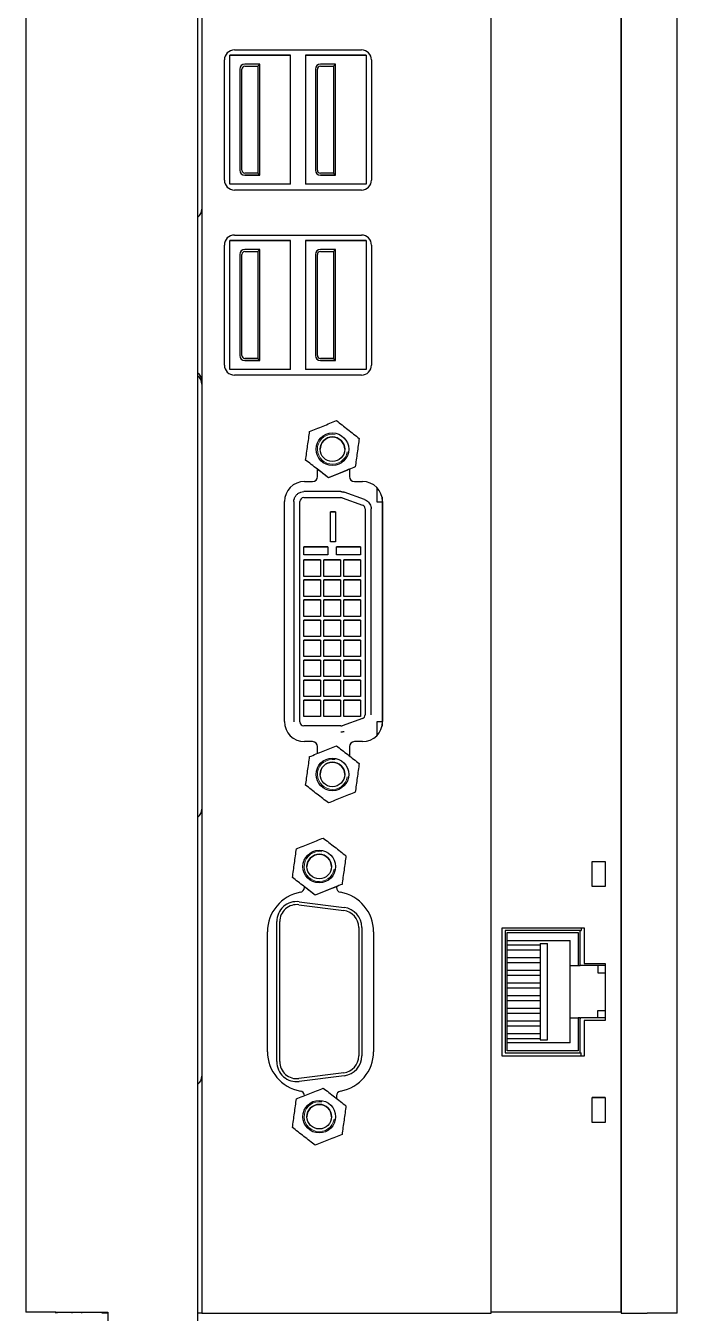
# Model space of a CAD drawing. Extents: x 0 to 92, y -95 to 197.
# Drawn here: x 0 to 48.8, y 14.8 to 111.4 of the extents above; entities that cross this region are included whole.
import ezdxf

# ---------------------------------------------------------------- set-up
doc = ezdxf.new("R2010")
doc.units = 0
doc.header["$LTSCALE"] = 4
doc.layers.add('Gewinde(DIN)', color=7, linetype='CONTINUOUS', lineweight=13)
doc.layers.add('Sichtbare Kanten(DIN)', color=7, linetype='CONTINUOUS', lineweight=25)
doc.layers.add('SICHTBARE_KANTEN_DIN_', color=7, linetype='CONTINUOUS')

msp = doc.modelspace()

# ---------------------------------------------------------------- linework, layer by layer
at = {"layer": 'Gewinde(DIN)'}
for centre in [(22.984, 79.601), (22.984, 55.219), (21.994, 48.303), (21.994, 29.553)]:
    msp.add_arc(centre, 1.125, 80, 350, dxfattribs=at)
at = {"layer": 'Sichtbare Kanten(DIN)'}
for p, q in [((12.9, 12.562), (12.9, 177.112)), ((13.2, 177.187), (13.2, 14.812)), ((13.2, 177.187), (13.2, 14.812)), ((34.875, 14.812), (34.875, 177.187)), ((34.875, 14.812), (34.875, 177.187)), ((34.875, 14.887), (34.875, 177.112)), ((44.625, 177.187), (44.625, 14.812)), ((44.625, 177.187), (44.625, 14.812)), ((44.625, 177.112), (44.625, 14.887)), ((44.625, 14.887), (44.625, 177.112)), ((48.825, 14.812), (48.825, 177.187)), ((0, 142.312), (0, 14.887)), ((15.292, 109.148), (19.845, 109.148)), ((19.845, 109.148), (15.292, 109.148)), ((15.292, 99.473), (15.292, 109.148)), ((15.637, 109.537), (25.162, 109.537)), ((15.637, 109.537), (25.162, 109.537)), ((19.845, 99.473), (19.845, 109.148)), ((20.955, 109.148), (20.955, 99.473)), ((25.507, 109.148), (20.955, 109.148)), ((20.955, 109.148), (25.507, 109.148)), ((25.507, 109.148), (25.507, 99.473)), ((14.887, 99.787), (14.887, 108.787)), ((14.887, 99.787), (14.887, 108.787)), ((17.542, 108.473), (16.417, 108.473)), ((16.417, 108.323), (17.392, 108.323)), ((17.392, 108.323), (17.542, 108.473)), ((17.392, 108.323), (17.392, 100.298)), ((17.542, 100.148), (17.542, 108.473)), ((23.205, 108.473), (22.08, 108.473)), ((22.08, 108.323), (23.055, 108.323)), ((23.055, 108.323), (23.205, 108.473)), ((23.055, 108.323), (23.055, 100.298)), ((23.205, 100.148), (23.205, 108.473)), ((25.912, 108.787), (25.912, 99.787)), ((25.912, 108.787), (25.912, 99.787)), ((16.042, 108.098), (16.042, 100.523)), ((16.192, 100.523), (16.192, 108.098)), ((21.705, 108.098), (21.705, 100.523)), ((21.855, 100.523), (21.855, 108.098)), ((19.845, 99.473), (15.292, 99.473)), ((17.392, 100.298), (16.417, 100.298)), ((16.417, 100.148), (17.542, 100.148)), ((16.417, 100.148), (16.417, 100.148)), ((17.542, 100.148), (16.417, 100.148)), ((17.392, 100.298), (17.542, 100.148)), ((17.542, 100.148), (17.542, 100.148)), ((25.507, 99.473), (20.955, 99.473)), ((23.055, 100.298), (22.08, 100.298)), ((22.08, 100.148), (23.205, 100.148)), ((22.08, 100.148), (22.08, 100.148)), ((23.205, 100.148), (22.08, 100.148)), ((23.055, 100.298), (23.205, 100.148)), ((23.205, 100.148), (23.205, 100.148)), ((25.162, 99.037), (15.637, 99.037)), ((25.162, 99.037), (15.637, 99.037)), ((15.637, 95.662), (25.162, 95.662)), ((15.637, 95.662), (25.162, 95.662)), ((14.887, 85.912), (14.887, 94.912)), ((14.887, 85.912), (14.887, 94.912)), ((15.292, 95.255), (19.845, 95.255)), ((19.845, 95.255), (15.292, 95.255)), ((15.292, 85.58), (15.292, 95.255)), ((19.845, 85.58), (19.845, 95.255)), ((20.955, 95.255), (20.955, 85.58)), ((25.507, 95.255), (20.955, 95.255)), ((20.955, 95.255), (25.507, 95.255)), ((25.507, 95.255), (25.507, 85.58)), ((25.912, 94.912), (25.912, 85.912)), ((25.912, 94.912), (25.912, 85.912)), ((16.042, 94.205), (16.042, 86.63)), ((16.192, 86.63), (16.192, 94.205)), ((17.542, 94.58), (16.417, 94.58)), ((16.417, 94.43), (17.392, 94.43)), ((17.392, 94.43), (17.542, 94.58)), ((17.392, 94.43), (17.392, 86.405)), ((17.542, 86.255), (17.542, 94.58)), ((21.705, 94.205), (21.705, 86.63)), ((21.855, 86.63), (21.855, 94.205)), ((23.205, 94.58), (22.08, 94.58)), ((22.08, 94.43), (23.055, 94.43)), ((23.055, 94.43), (23.205, 94.58)), ((23.055, 94.43), (23.055, 86.405)), ((23.205, 86.255), (23.205, 94.58)), ((17.392, 86.405), (16.417, 86.405)), ((16.417, 86.255), (17.542, 86.255)), ((16.417, 86.255), (16.417, 86.255)), ((17.542, 86.255), (16.417, 86.255)), ((17.392, 86.405), (17.542, 86.255)), ((17.542, 86.255), (17.542, 86.255)), ((23.055, 86.405), (22.08, 86.405)), ((22.08, 86.255), (23.205, 86.255)), ((22.08, 86.255), (22.08, 86.255)), ((23.205, 86.255), (22.08, 86.255)), ((23.055, 86.405), (23.205, 86.255)), ((23.205, 86.255), (23.205, 86.255)), ((19.845, 85.58), (15.292, 85.58)), ((25.162, 85.162), (15.637, 85.162)), ((25.162, 85.162), (15.637, 85.162)), ((25.507, 85.58), (20.955, 85.58)), ((24.99, 80.414), (24.99, 80.414)), ((20.977, 78.789), (20.977, 78.789)), ((24.691, 78.27), (24.691, 78.27)), ((21.863, 77.55), (21.863, 78.098)), ((21.863, 77.55), (21.863, 78.098)), ((22.684, 77.457), (21.863, 78.098)), ((24.262, 78.096), (22.684, 77.457)), ((22.684, 77.457), (22.684, 77.457)), ((24.262, 78.096), (24.262, 77.55)), ((24.262, 78.096), (24.262, 77.55)), ((23.605, 76.421), (20.842, 76.421)), ((20.887, 77.175), (21.488, 77.175)), ((20.887, 77.175), (21.488, 77.175)), ((25.383, 75.837), (23.855, 76.378)), ((24.637, 77.175), (25.238, 77.175)), ((24.637, 77.175), (25.238, 77.175)), ((26.318, 76.716), (26.318, 75.66)), ((19.387, 59.175), (19.387, 75.675)), ((19.387, 59.175), (19.387, 75.675)), ((20.092, 75.671), (20.092, 59.149)), ((20.543, 59.149), (20.543, 75.671)), ((20.842, 75.971), (23.605, 75.971)), ((23.705, 75.954), (25.233, 75.413)), ((26.318, 75.66), (26.7, 75.66)), ((26.7, 76.008), (26.7, 75.66)), ((26.7, 75.66), (26.7, 59.16)), ((26.738, 75.675), (26.738, 59.175)), ((26.738, 75.675), (26.738, 59.175)), ((23.205, 74.895), (22.83, 74.895)), ((22.83, 74.895), (23.205, 74.895)), ((22.83, 72.645), (22.83, 74.895)), ((23.205, 74.895), (23.205, 72.645)), ((25.432, 75.13), (25.432, 59.69)), ((25.883, 59.69), (25.883, 75.13)), ((23.205, 72.645), (22.83, 72.645)), ((22.642, 72.27), (20.842, 72.27)), ((20.842, 72.27), (22.642, 72.27)), ((20.842, 71.67), (20.842, 72.27)), ((22.642, 71.67), (20.842, 71.67)), ((22.642, 72.27), (22.642, 71.67)), ((25.08, 72.27), (23.28, 72.27)), ((23.28, 72.27), (25.08, 72.27)), ((23.28, 71.67), (23.28, 72.27)), ((25.08, 71.67), (23.28, 71.67)), ((25.08, 72.27), (25.08, 71.67)), ((22.08, 71.295), (20.842, 71.295)), ((20.842, 71.295), (22.08, 71.295)), ((20.842, 70.057), (20.842, 71.295)), ((22.08, 71.295), (22.08, 70.057)), ((23.58, 71.295), (22.342, 71.295)), ((22.342, 71.295), (23.58, 71.295)), ((22.342, 70.057), (22.342, 71.295)), ((23.58, 71.295), (23.58, 70.057)), ((25.08, 71.295), (23.842, 71.295)), ((23.842, 71.295), (25.08, 71.295)), ((23.842, 70.057), (23.842, 71.295)), ((25.08, 71.295), (25.08, 70.057)), ((22.08, 70.057), (20.842, 70.057)), ((22.08, 69.795), (20.842, 69.795)), ((20.842, 69.795), (22.08, 69.795)), ((20.842, 68.557), (20.842, 69.795)), ((22.08, 69.795), (22.08, 68.557)), ((23.58, 70.057), (22.342, 70.057)), ((23.58, 69.795), (22.342, 69.795)), ((22.342, 69.795), (23.58, 69.795)), ((22.342, 68.557), (22.342, 69.795)), ((23.58, 69.795), (23.58, 68.557)), ((25.08, 70.057), (23.842, 70.057)), ((25.08, 69.795), (23.842, 69.795)), ((23.842, 69.795), (25.08, 69.795)), ((23.842, 68.557), (23.842, 69.795)), ((25.08, 69.795), (25.08, 68.557)), ((22.08, 68.557), (20.842, 68.557)), ((23.58, 68.557), (22.342, 68.557)), ((25.08, 68.557), (23.842, 68.557)), ((22.08, 68.295), (20.842, 68.295)), ((20.842, 68.295), (22.08, 68.295)), ((20.842, 67.057), (20.842, 68.295)), ((22.08, 68.295), (22.08, 67.057)), ((23.58, 68.295), (22.342, 68.295)), ((22.342, 68.295), (23.58, 68.295)), ((22.342, 67.057), (22.342, 68.295)), ((23.58, 68.295), (23.58, 67.057)), ((25.08, 68.295), (23.842, 68.295)), ((23.842, 68.295), (25.08, 68.295)), ((23.842, 67.057), (23.842, 68.295)), ((25.08, 68.295), (25.08, 67.057)), ((22.08, 67.057), (20.842, 67.057)), ((22.08, 66.795), (20.842, 66.795)), ((20.842, 66.795), (22.08, 66.795)), ((20.842, 65.557), (20.842, 66.795)), ((22.08, 66.795), (22.08, 65.557)), ((23.58, 67.057), (22.342, 67.057)), ((23.58, 66.795), (22.342, 66.795)), ((22.342, 66.795), (23.58, 66.795)), ((22.342, 65.557), (22.342, 66.795)), ((23.58, 66.795), (23.58, 65.557)), ((25.08, 67.057), (23.842, 67.057)), ((25.08, 66.795), (23.842, 66.795)), ((23.842, 66.795), (25.08, 66.795)), ((23.842, 65.557), (23.842, 66.795)), ((25.08, 66.795), (25.08, 65.557)), ((22.08, 65.557), (20.842, 65.557)), ((22.08, 65.295), (20.842, 65.295)), ((20.842, 65.295), (22.08, 65.295)), ((20.842, 64.057), (20.842, 65.295)), ((22.08, 65.295), (22.08, 64.057)), ((23.58, 65.557), (22.342, 65.557)), ((23.58, 65.295), (22.342, 65.295)), ((22.342, 65.295), (23.58, 65.295)), ((22.342, 64.057), (22.342, 65.295)), ((23.58, 65.295), (23.58, 64.057)), ((25.08, 65.557), (23.842, 65.557)), ((25.08, 65.295), (23.842, 65.295)), ((23.842, 65.295), (25.08, 65.295)), ((23.842, 64.057), (23.842, 65.295)), ((25.08, 65.295), (25.08, 64.057)), ((22.08, 64.057), (20.842, 64.057)), ((22.08, 63.795), (20.842, 63.795)), ((20.842, 63.795), (22.08, 63.795)), ((20.842, 62.557), (20.842, 63.795)), ((22.08, 63.795), (22.08, 62.557)), ((23.58, 64.057), (22.342, 64.057)), ((23.58, 63.795), (22.342, 63.795)), ((22.342, 63.795), (23.58, 63.795)), ((22.342, 62.557), (22.342, 63.795)), ((23.58, 63.795), (23.58, 62.557)), ((25.08, 64.057), (23.842, 64.057)), ((25.08, 63.795), (23.842, 63.795)), ((23.842, 63.795), (25.08, 63.795)), ((23.842, 62.557), (23.842, 63.795)), ((25.08, 63.795), (25.08, 62.557)), ((22.08, 62.557), (20.842, 62.557)), ((22.08, 62.295), (20.842, 62.295)), ((20.842, 62.295), (22.08, 62.295)), ((20.842, 61.057), (20.842, 62.295)), ((22.08, 62.295), (22.08, 61.057)), ((23.58, 62.557), (22.342, 62.557)), ((23.58, 62.295), (22.342, 62.295)), ((22.342, 62.295), (23.58, 62.295)), ((22.342, 61.057), (22.342, 62.295)), ((23.58, 62.295), (23.58, 61.057)), ((25.08, 62.557), (23.842, 62.557)), ((25.08, 62.295), (23.842, 62.295)), ((23.842, 62.295), (25.08, 62.295)), ((23.842, 61.057), (23.842, 62.295)), ((25.08, 62.295), (25.08, 61.057)), ((22.08, 61.057), (20.842, 61.057)), ((23.58, 61.057), (22.342, 61.057)), ((25.08, 61.057), (23.842, 61.057)), ((22.08, 60.795), (20.842, 60.795)), ((20.842, 60.795), (22.08, 60.795)), ((20.842, 59.557), (20.842, 60.795)), ((22.08, 60.795), (22.08, 59.557)), ((23.58, 60.795), (22.342, 60.795)), ((22.342, 60.795), (23.58, 60.795)), ((22.342, 59.557), (22.342, 60.795)), ((23.58, 60.795), (23.58, 59.557)), ((25.08, 60.795), (23.842, 60.795)), ((23.842, 60.795), (25.08, 60.795)), ((23.842, 59.557), (23.842, 60.795)), ((25.08, 60.795), (25.08, 59.557)), ((20.092, 59.149), (20.092, 59.149)), ((22.08, 59.557), (20.842, 59.557)), ((23.58, 59.557), (22.342, 59.557)), ((25.233, 59.407), (23.705, 58.866)), ((25.08, 59.557), (23.842, 59.557)), ((25.883, 59.69), (25.883, 59.69)), ((26.318, 59.16), (26.318, 58.134)), ((26.7, 59.16), (26.318, 59.16)), ((26.7, 59.16), (26.318, 59.16)), ((26.7, 59.16), (26.7, 58.842)), ((23.605, 58.849), (20.842, 58.849)), ((23.605, 58.399), (23.605, 58.399)), ((23.855, 58.442), (23.855, 58.442)), ((21.488, 57.675), (20.887, 57.675)), ((21.488, 57.675), (20.887, 57.675)), ((21.863, 56.788), (21.863, 57.3)), ((21.863, 56.788), (21.863, 57.3)), ((24.262, 57.3), (24.262, 56.599)), ((24.262, 57.3), (24.262, 56.599)), ((25.238, 57.675), (24.637, 57.675)), ((25.238, 57.675), (24.637, 57.675)), ((24.99, 56.032), (24.99, 56.032)), ((20.977, 54.406), (20.977, 54.406)), ((24.691, 53.887), (24.691, 53.888)), ((22.684, 53.075), (22.684, 53.075)), ((24, 49.116), (24, 49.116)), ((19.987, 47.49), (19.987, 47.49)), ((20.887, 46.746), (20.887, 46.788)), ((20.887, 46.746), (20.887, 46.788)), ((21.694, 46.159), (20.887, 46.788)), ((23.288, 46.804), (21.694, 46.159)), ((23.288, 46.804), (23.288, 46.746)), ((23.288, 46.804), (23.288, 46.746)), ((23.701, 46.971), (23.701, 46.972)), ((20.467, 45.443), (23.842, 45.013)), ((20.467, 45.443), (23.842, 45.013)), ((20.496, 45.666), (23.871, 45.237)), ((21.694, 46.159), (21.694, 46.159)), ((18.806, 33.678), (18.806, 44.178)), ((19.031, 33.678), (19.031, 44.178)), ((24.956, 43.749), (24.956, 34.107)), ((25.181, 43.749), (25.181, 34.107)), ((18.113, 34.425), (18.113, 43.425)), ((18.113, 34.425), (18.113, 43.425)), ((26.062, 43.425), (26.062, 34.425)), ((26.062, 43.425), (26.062, 34.425)), ((25.181, 34.107), (25.181, 34.107)), ((18.806, 33.678), (18.806, 33.678)), ((23.842, 32.843), (20.467, 32.413)), ((23.871, 32.619), (20.496, 32.19)), ((23.871, 32.619), (20.496, 32.19)), ((23.288, 31.104), (23.288, 30.922)), ((23.288, 31.104), (23.288, 30.922)), ((24, 30.366), (24, 30.366)), ((19.987, 28.74), (19.987, 28.74)), ((23.701, 28.221), (23.701, 28.222)), ((21.694, 27.409), (21.694, 27.409)), ((2.25, 14.887), (0, 14.887)), ((2.25, 14.812), (2.25, 14.887)), ((2.25, 14.887), (6.15, 14.887)), ((2.325, 14.887), (2.325, 14.812)), ((2.325, 14.887), (2.325, 14.812)), ((3.45, 14.887), (3.45, 14.812)), ((3.45, 14.887), (3.45, 14.812)), ((4.2, 14.812), (4.2, 14.887)), ((4.2, 14.812), (4.2, 14.887)), ((6.15, 14.812), (5.7, 14.812)), ((6.15, 14.812), (5.7, 14.812)), ((6.15, 14.887), (6.15, 12.562)), ((13.2, 14.812), (12.9, 14.812)), ((13.2, 14.812), (12.9, 14.812)), ((13.2, 14.812), (34.875, 14.812)), ((13.2, 14.812), (34.875, 14.812)), ((44.625, 14.887), (34.875, 14.887)), ((44.625, 14.812), (46.575, 14.812)), ((48.825, 14.812), (46.575, 14.812))]:
    msp.add_line(p, q, dxfattribs=at)
for centre, radius in [((22.984, 79.601), 1.222), ((22.984, 79.601), 0.922), ((22.984, 55.219), 1.222), ((22.984, 55.219), 0.922), ((21.994, 48.303), 1.222), ((21.994, 48.303), 0.922), ((21.994, 29.553), 1.222), ((21.994, 29.553), 0.922)]:
    msp.add_circle(centre, radius, dxfattribs=at)
for centre, radius, start, end in [((15.637, 108.787), 0.75, 90, 180), ((15.637, 108.787), 0.75, 90, 180), ((25.162, 108.787), 0.75, 0, 90), ((25.162, 108.787), 0.75, 0, 90), ((16.417, 108.098), 0.375, 90, 180), ((16.417, 108.098), 0.225, 90, 180), ((22.08, 108.098), 0.375, 90, 180), ((22.08, 108.098), 0.225, 90, 180), ((16.417, 100.523), 0.375, 180, 270), ((16.417, 100.523), 0.225, 180, 270), ((22.08, 100.523), 0.375, 180, 270), ((22.08, 100.523), 0.225, 180, 270), ((15.637, 99.787), 0.75, 180, 270), ((15.637, 99.787), 0.75, 180, 270), ((25.162, 99.787), 0.75, 270, 0), ((25.162, 99.787), 0.75, 270, 0), ((12.45, 97.612), 0.75, 306.8699, 0), ((12.45, 97.612), 0.75, 306.8699, 0), ((15.637, 94.912), 0.75, 90, 180), ((15.637, 94.912), 0.75, 90, 180), ((25.162, 94.912), 0.75, 0, 90), ((25.162, 94.912), 0.75, 0, 90), ((16.417, 94.205), 0.375, 90, 180), ((16.417, 94.205), 0.225, 90, 180), ((22.08, 94.205), 0.375, 90, 180), ((22.08, 94.205), 0.225, 90, 180), ((16.417, 86.63), 0.375, 180, 270), ((16.417, 86.63), 0.225, 180, 270), ((22.08, 86.63), 0.375, 180, 270), ((22.08, 86.63), 0.225, 180, 270), ((12.45, 84.712), 0.75, 0, 53.1301), ((12.45, 84.487), 0.75, 0, 53.1301), ((15.637, 85.912), 0.75, 180, 270), ((15.637, 85.912), 0.75, 180, 270), ((25.162, 85.912), 0.75, 270, 0), ((25.162, 85.912), 0.75, 270, 0), ((22.984, 79.601), 0.922, 0.00145, 179.99855), ((21.488, 77.55), 0.375, 270, 0), ((21.488, 77.55), 0.375, 270, 0), ((24.637, 77.55), 0.375, 180, 270), ((24.637, 77.55), 0.375, 180, 270), ((20.887, 75.675), 1.5, 90, 180), ((20.887, 75.675), 1.5, 90, 180), ((25.238, 75.675), 1.5, 0, 90), ((25.238, 75.675), 1.5, 0, 90), ((20.842, 75.671), 0.3, 90, 180), ((23.605, 75.671), 0.3, 70.49115, 90), ((25.133, 75.13), 0.3, 0, 70.49115), ((20.887, 59.175), 1.5, 180, 270), ((20.887, 59.175), 1.5, 180, 270), ((20.842, 59.149), 0.3, 180, 270), ((25.133, 59.69), 0.3, 289.50885, 0), ((25.238, 59.175), 1.5, 270, 0), ((25.238, 59.175), 1.5, 270, 0), ((23.605, 59.149), 0.3, 270, 289.50885), ((23.605, 59.149), 0.75, 270, 289.508), ((23.605, 59.149), 0.75, 270, 289.508), ((21.488, 57.3), 0.375, 0, 90), ((21.488, 57.3), 0.375, 0, 90), ((24.637, 57.3), 0.375, 90, 180), ((24.637, 57.3), 0.375, 90, 180), ((22.984, 55.219), 0.922, 0.00145, 179.99855), ((12.45, 52.612), 0.75, 306.8699, 0), ((21.994, 48.303), 0.922, 0.00145, 179.99855), ((21.113, 43.425), 3, 100.24035, 180), ((21.113, 43.425), 3, 100.24035, 180), ((20.512, 46.746), 0.375, 280.24035, 0), ((20.512, 46.746), 0.375, 280.24035, 0), ((23.663, 46.746), 0.375, 180, 259.75965), ((23.663, 46.746), 0.375, 180, 259.75965), ((23.062, 43.425), 3, 0, 79.75965), ((23.062, 43.425), 3, 0, 79.75965), ((20.306, 44.178), 1.5, 82.75, 180), ((20.306, 44.178), 1.275, 82.75, 180), ((20.306, 44.178), 1.275, 82.75, 180), ((23.681, 43.749), 1.275, 0, 82.75), ((23.681, 43.749), 1.275, 0, 82.75), ((23.681, 43.749), 1.5, 0, 82.75), ((21.113, 34.425), 3, 180, 259.75965), ((21.113, 34.425), 3, 180, 259.75965), ((23.062, 34.425), 3, 280.24035, 0), ((23.062, 34.425), 3, 280.24035, 0), ((23.681, 34.107), 1.275, 277.25, 0), ((23.681, 34.107), 1.5, 277.25, 0), ((23.681, 34.107), 1.5, 277.25, 0), ((20.306, 33.678), 1.5, 180, 277.25), ((20.306, 33.678), 1.5, 180, 277.25), ((20.306, 33.678), 1.275, 180, 277.25), ((12.45, 32.587), 0.75, 306.8699, 0), ((20.512, 31.104), 0.375, 3.63474, 79.75965), ((20.512, 31.104), 0.375, 3.63474, 79.75965), ((23.663, 31.104), 0.375, 100.24035, 180), ((23.663, 31.104), 0.375, 100.24035, 180), ((21.994, 29.553), 0.922, 0.00145, 179.99855)]:
    msp.add_arc(centre, radius, start, end, dxfattribs=at)
for points, knots in [([(21.276, 80.933), (21.576, 81.054), (21.957, 81.208), (22.603, 81.47), (22.983, 81.624), (23.283, 81.746)], [0.4174402, 0.4174402, 0.4174402, 0.4174402, 0.5568469, 0.5568469, 0.6962536, 0.6962536, 0.6962536, 0.6962536]), ([(23.283, 81.746), (23.538, 81.547), (23.862, 81.294), (24.412, 80.866), (24.735, 80.613), (24.99, 80.414)], [0.4174402, 0.4174402, 0.4174402, 0.4174402, 0.5568469, 0.5568469, 0.6962536, 0.6962536, 0.6962536, 0.6962536]), ([(20.977, 78.789), (21.022, 79.109), (21.079, 79.516), (21.175, 80.206), (21.232, 80.612), (21.276, 80.933)], [0.4174402, 0.4174402, 0.4174402, 0.4174402, 0.5568469, 0.5568469, 0.6962536, 0.6962536, 0.6962536, 0.6962536]), ([(24.99, 80.414), (24.946, 80.094), (24.889, 79.687), (24.793, 78.997), (24.736, 78.59), (24.691, 78.27)], [0.4174402, 0.4174402, 0.4174402, 0.4174402, 0.5568469, 0.5568469, 0.6962536, 0.6962536, 0.6962536, 0.6962536]), ([(22.684, 77.457), (22.429, 77.656), (22.106, 77.909), (21.556, 78.337), (21.232, 78.59), (20.977, 78.789)], [0.4174402, 0.4174402, 0.4174402, 0.4174402, 0.5568469, 0.5568469, 0.6962536, 0.6962536, 0.6962536, 0.6962536]), ([(24.691, 78.27), (24.391, 78.149), (24.011, 77.994), (23.365, 77.733), (22.984, 77.579), (22.684, 77.457)], [0.4174402, 0.4174402, 0.4174402, 0.4174402, 0.5568469, 0.5568469, 0.6962536, 0.6962536, 0.6962536, 0.6962536]), ([(20.092, 75.671), (20.092, 75.75), (20.105, 75.829), (20.153, 75.978), (20.19, 76.049), (20.282, 76.176), (20.338, 76.232), (20.465, 76.324), (20.536, 76.36), (20.685, 76.409), (20.764, 76.421), (20.842, 76.421)], [4.712389, 4.712389, 4.712389, 4.712389, 5.026548, 5.026548, 5.340708, 5.340708, 5.654867, 5.654867, 5.969026, 5.969026, 6.283185, 6.283185, 6.283185, 6.283185]), ([(23.605, 76.421), (23.622, 76.421), (23.639, 76.421), (23.673, 76.419), (23.69, 76.417), (23.724, 76.412), (23.74, 76.409), (23.774, 76.402), (23.79, 76.398), (23.823, 76.389), (23.839, 76.384), (23.855, 76.378)], [0, 0, 0, 0, 0.0680958, 0.0680958, 0.1361915, 0.1361915, 0.2042873, 0.2042873, 0.2723831, 0.2723831, 0.3404789, 0.3404789, 0.3404789, 0.3404789]), ([(25.383, 75.837), (25.441, 75.817), (25.496, 75.789), (25.599, 75.721), (25.646, 75.68), (25.729, 75.589), (25.764, 75.539), (25.823, 75.43), (25.845, 75.373), (25.875, 75.253), (25.883, 75.192), (25.883, 75.13)], [0.340479, 0.340479, 0.340479, 0.340479, 0.586542, 0.586542, 0.832606, 0.832606, 1.078669, 1.078669, 1.324733, 1.324733, 1.570796, 1.570796, 1.570796, 1.570796]), ([(21.276, 56.55), (21.576, 56.672), (21.957, 56.826), (22.603, 57.088), (22.983, 57.242), (23.283, 57.363)], [0.4174402, 0.4174402, 0.4174402, 0.4174402, 0.5568469, 0.5568469, 0.6962536, 0.6962536, 0.6962536, 0.6962536]), ([(23.283, 57.363), (23.538, 57.164), (23.862, 56.912), (24.412, 56.483), (24.735, 56.231), (24.99, 56.032)], [0.4174402, 0.4174402, 0.4174402, 0.4174402, 0.5568469, 0.5568469, 0.6962536, 0.6962536, 0.6962536, 0.6962536]), ([(20.977, 54.406), (21.022, 54.726), (21.079, 55.133), (21.175, 55.823), (21.232, 56.23), (21.276, 56.55)], [0.4174402, 0.4174402, 0.4174402, 0.4174402, 0.5568469, 0.5568469, 0.6962536, 0.6962536, 0.6962536, 0.6962536]), ([(24.99, 56.032), (24.946, 55.711), (24.889, 55.305), (24.793, 54.614), (24.736, 54.208), (24.691, 53.888)], [0.4174402, 0.4174402, 0.4174402, 0.4174402, 0.5568469, 0.5568469, 0.6962536, 0.6962536, 0.6962536, 0.6962536]), ([(22.684, 53.075), (22.429, 53.274), (22.106, 53.526), (21.556, 53.955), (21.232, 54.207), (20.977, 54.406)], [0.4174402, 0.4174402, 0.4174402, 0.4174402, 0.5568469, 0.5568469, 0.6962536, 0.6962536, 0.6962536, 0.6962536]), ([(24.691, 53.888), (24.391, 53.766), (24.011, 53.612), (23.365, 53.35), (22.984, 53.196), (22.684, 53.075)], [0.4174402, 0.4174402, 0.4174402, 0.4174402, 0.5568469, 0.5568469, 0.6962536, 0.6962536, 0.6962536, 0.6962536]), ([(20.286, 49.634), (20.586, 49.756), (20.967, 49.91), (21.613, 50.172), (21.993, 50.326), (22.293, 50.447)], [0.4174402, 0.4174402, 0.4174402, 0.4174402, 0.5568469, 0.5568469, 0.6962536, 0.6962536, 0.6962536, 0.6962536]), ([(22.293, 50.447), (22.548, 50.248), (22.872, 49.996), (23.422, 49.567), (23.745, 49.315), (24, 49.116)], [0.4174402, 0.4174402, 0.4174402, 0.4174402, 0.5568469, 0.5568469, 0.6962536, 0.6962536, 0.6962536, 0.6962536]), ([(19.987, 47.49), (20.032, 47.811), (20.089, 48.217), (20.185, 48.907), (20.242, 49.314), (20.286, 49.634)], [0.4174402, 0.4174402, 0.4174402, 0.4174402, 0.5568469, 0.5568469, 0.6962536, 0.6962536, 0.6962536, 0.6962536]), ([(24, 49.116), (23.956, 48.795), (23.899, 48.389), (23.803, 47.699), (23.746, 47.292), (23.701, 46.972)], [0.4174402, 0.4174402, 0.4174402, 0.4174402, 0.5568469, 0.5568469, 0.6962536, 0.6962536, 0.6962536, 0.6962536]), ([(21.694, 46.159), (21.439, 46.358), (21.116, 46.61), (20.566, 47.039), (20.242, 47.291), (19.987, 47.49)], [0.4174402, 0.4174402, 0.4174402, 0.4174402, 0.5568469, 0.5568469, 0.6962536, 0.6962536, 0.6962536, 0.6962536]), ([(23.701, 46.972), (23.401, 46.85), (23.021, 46.696), (22.375, 46.434), (21.994, 46.28), (21.694, 46.159)], [0.4174402, 0.4174402, 0.4174402, 0.4174402, 0.5568469, 0.5568469, 0.6962536, 0.6962536, 0.6962536, 0.6962536]), ([(20.286, 30.884), (20.586, 31.006), (20.967, 31.16), (21.613, 31.422), (21.993, 31.576), (22.293, 31.697)], [0.4174402, 0.4174402, 0.4174402, 0.4174402, 0.5568469, 0.5568469, 0.6962536, 0.6962536, 0.6962536, 0.6962536]), ([(22.293, 31.697), (22.548, 31.498), (22.872, 31.246), (23.422, 30.817), (23.745, 30.565), (24, 30.366)], [0.4174402, 0.4174402, 0.4174402, 0.4174402, 0.5568469, 0.5568469, 0.6962536, 0.6962536, 0.6962536, 0.6962536]), ([(19.987, 28.74), (20.032, 29.061), (20.089, 29.467), (20.185, 30.157), (20.242, 30.564), (20.286, 30.884)], [0.4174402, 0.4174402, 0.4174402, 0.4174402, 0.5568469, 0.5568469, 0.6962536, 0.6962536, 0.6962536, 0.6962536]), ([(24, 30.366), (23.956, 30.045), (23.899, 29.639), (23.803, 28.949), (23.746, 28.542), (23.701, 28.222)], [0.4174402, 0.4174402, 0.4174402, 0.4174402, 0.5568469, 0.5568469, 0.6962536, 0.6962536, 0.6962536, 0.6962536]), ([(21.694, 27.409), (21.439, 27.608), (21.116, 27.86), (20.566, 28.289), (20.242, 28.541), (19.987, 28.74)], [0.4174402, 0.4174402, 0.4174402, 0.4174402, 0.5568469, 0.5568469, 0.6962536, 0.6962536, 0.6962536, 0.6962536]), ([(23.701, 28.222), (23.401, 28.1), (23.021, 27.946), (22.375, 27.684), (21.994, 27.53), (21.694, 27.409)], [0.4174402, 0.4174402, 0.4174402, 0.4174402, 0.5568469, 0.5568469, 0.6962536, 0.6962536, 0.6962536, 0.6962536])]:
    msp.add_open_spline(points, degree=3, knots=knots, dxfattribs=at)
at = {"layer": 'SICHTBARE_KANTEN_DIN_'}
for p, q in [((42.45, 46.819), (42.45, 48.694)), ((42.45, 48.694), (43.425, 48.694)), ((43.425, 48.694), (43.425, 46.819)), ((43.425, 46.819), (42.45, 46.819)), ((35.7, 43.725), (41.85, 43.725)), ((35.7, 34.088), (35.7, 43.725)), ((41.55, 43.515), (35.925, 43.515)), ((35.925, 43.515), (35.925, 34.335)), ((41.55, 43.515), (41.625, 43.515)), ((41.55, 40.89), (41.55, 43.515)), ((41.625, 43.725), (41.625, 43.515)), ((41.85, 43.725), (41.85, 41.044)), ((36.075, 34.485), (36.075, 43.365)), ((36.075, 43.365), (41.4, 43.365)), ((36.075, 42.765), (40.8, 42.765)), ((38.55, 42.544), (39.112, 42.544)), ((38.55, 42.544), (38.55, 35.307)), ((39.112, 35.307), (39.112, 42.544)), ((40.8, 35.085), (40.8, 42.765)), ((41.4, 43.365), (41.4, 40.89)), ((36.075, 42.447), (38.55, 42.447)), ((36.075, 42.072), (38.55, 42.072)), ((36.075, 41.494), (38.55, 41.494)), ((36.075, 41.119), (38.55, 41.119)), ((40.8, 40.89), (41.4, 40.89)), ((41.4, 40.89), (41.55, 40.89)), ((41.55, 40.961), (41.55, 40.965)), ((41.55, 40.957), (41.55, 40.961)), ((41.551, 40.953), (41.55, 40.957)), ((41.552, 40.949), (41.551, 40.953)), ((41.553, 40.945), (41.552, 40.949)), ((41.554, 40.941), (41.553, 40.945)), ((41.556, 40.937), (41.554, 40.941)), ((41.557, 40.933), (41.556, 40.937)), ((41.56, 40.929), (41.557, 40.933)), ((41.562, 40.925), (41.56, 40.929)), ((41.564, 40.921), (41.562, 40.925)), ((41.567, 40.917), (41.564, 40.921)), ((41.571, 40.914), (41.567, 40.917)), ((41.574, 40.91), (41.571, 40.914)), ((41.578, 40.907), (41.574, 40.91)), ((41.582, 40.904), (41.578, 40.907)), ((41.586, 40.901), (41.582, 40.904)), ((41.591, 40.899), (41.586, 40.901)), ((41.596, 40.896), (41.591, 40.899)), ((41.601, 40.894), (41.596, 40.896)), ((41.607, 40.893), (41.601, 40.894)), ((41.612, 40.891), (41.607, 40.893)), ((41.619, 40.891), (41.612, 40.891)), ((41.625, 40.89), (41.619, 40.891)), ((43.425, 40.89), (41.625, 40.89)), ((41.85, 41.044), (43.425, 41.044)), ((42.862, 40.89), (42.862, 40.328)), ((43.425, 41.044), (43.425, 36.769)), ((36.075, 40.542), (38.55, 40.542)), ((36.075, 40.167), (38.55, 40.167)), ((36.075, 39.589), (38.55, 39.589)), ((42.862, 40.328), (43.125, 40.328)), ((43.125, 40.328), (43.425, 40.328)), ((36.075, 39.214), (38.55, 39.214)), ((36.075, 38.637), (38.55, 38.637)), ((36.075, 38.262), (38.55, 38.262)), ((36.075, 37.684), (38.55, 37.684)), ((36.075, 37.309), (38.55, 37.309)), ((36.075, 36.732), (38.55, 36.732)), ((40.8, 36.96), (41.4, 36.96)), ((41.55, 36.96), (41.4, 36.96)), ((41.4, 36.96), (41.4, 34.485)), ((41.55, 34.335), (41.55, 36.96)), ((41.551, 36.898), (41.55, 36.894)), ((41.55, 36.894), (41.55, 36.889)), ((41.55, 36.889), (41.55, 36.885)), ((41.552, 36.902), (41.551, 36.898)), ((41.553, 36.906), (41.552, 36.902)), ((41.554, 36.91), (41.553, 36.906)), ((41.556, 36.914), (41.554, 36.91)), ((41.557, 36.918), (41.556, 36.914)), ((41.56, 36.922), (41.557, 36.918)), ((41.562, 36.926), (41.56, 36.922)), ((41.564, 36.93), (41.562, 36.926)), ((41.567, 36.933), (41.564, 36.93)), ((41.571, 36.937), (41.567, 36.933)), ((41.574, 36.94), (41.571, 36.937)), ((41.578, 36.944), (41.574, 36.94)), ((41.582, 36.947), (41.578, 36.944)), ((41.586, 36.95), (41.582, 36.947)), ((41.591, 36.952), (41.586, 36.95)), ((41.596, 36.954), (41.591, 36.952)), ((41.601, 36.956), (41.596, 36.954)), ((41.607, 36.958), (41.601, 36.956)), ((41.612, 36.959), (41.607, 36.958)), ((41.619, 36.96), (41.612, 36.959)), ((41.625, 36.96), (41.619, 36.96)), ((43.425, 36.96), (41.625, 36.96)), ((43.425, 36.769), (41.85, 36.769)), ((41.85, 36.769), (41.85, 34.088)), ((42.862, 37.523), (43.125, 37.523)), ((42.862, 36.96), (42.862, 37.523)), ((43.125, 37.523), (43.425, 37.523)), ((36.075, 36.357), (38.55, 36.357)), ((36.075, 35.779), (38.55, 35.779)), ((36.075, 35.404), (38.55, 35.404)), ((40.8, 35.085), (36.075, 35.085)), ((38.55, 35.307), (39.112, 35.307)), ((41.85, 34.088), (35.7, 34.088)), ((35.925, 34.335), (41.55, 34.335)), ((41.4, 34.485), (36.075, 34.485)), ((41.55, 34.335), (41.625, 34.335)), ((41.625, 34.088), (41.625, 34.335)), ((42.45, 29.119), (42.45, 30.994)), ((42.45, 30.994), (43.425, 30.994)), ((43.425, 30.993), (42.45, 30.993)), ((43.425, 30.994), (43.425, 29.119)), ((43.425, 29.119), (42.45, 29.119))]:
    msp.add_line(p, q, dxfattribs=at)

doc.saveas('drawing.dxf')
